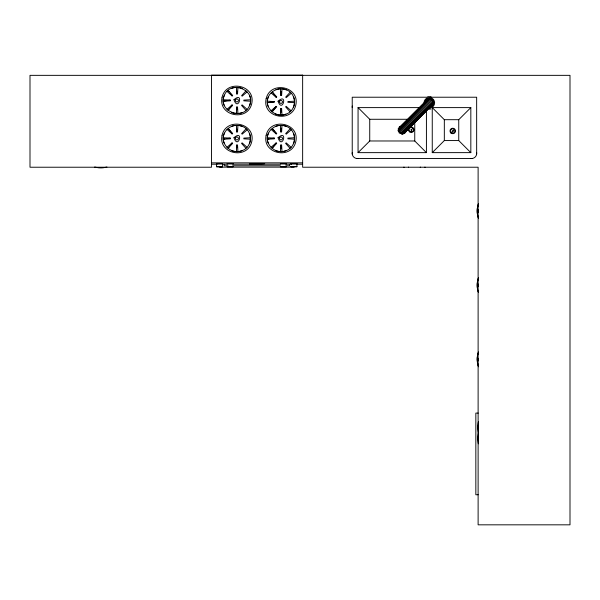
<?xml version="1.0" encoding="UTF-8"?>
<svg xmlns="http://www.w3.org/2000/svg" width="600" height="600" viewBox="0 0 600 600"><rect width="100%" height="100%" fill="white"/><g stroke="black" fill="none" stroke-linecap="round" stroke-linejoin="round"><path stroke-width="0.9" d="M425.107 102.81C424.245 97.47 434.062 96.915 433.732 102.81L432.998 102.81L402.18 133.627L402.143 134.212M237.923 87.442L237.548 93.96L236.782 93.96L236.947 91.162M237.923 125.438L237.548 131.955L236.782 131.955L236.947 129.157M281.993 88.905L281.618 95.422L280.86 95.422L281.077 91.688M281.993 125.438L281.618 131.955L280.86 131.955L281.077 128.22M236.407 113.498L236.782 106.988L237.54 106.988L237.923 113.528M236.407 151.493L236.782 144.983L237.54 144.983L237.923 151.523M280.478 114.96L280.86 108.45L281.618 108.45L281.993 114.99M280.478 151.493L280.86 144.983L281.618 144.983L281.993 151.523M352.23 152.64L352.252 154.23A5.16 5.16 0 0 0 356.475 158.46L358.065 158.475M352.23 106.035L352.23 107.61M429.33 107.093L432.442 105.922L433.732 102.81M477.518 355.425L477.345 357.022A23.07 23.07 0 0 0 477.345 362.093M477.518 281.543L478.433 277.733M477.518 355.785L478.433 351.975M478.065 278.827L477.345 282.78A23.07 23.07 0 0 0 477.345 287.85L477.518 289.087M477.757 354.585L478.433 352.327M430.47 98.558L398.632 130.905C397.95 131.655 397.77 129.547 398.505 129.96L429.33 99.135L429.33 98.407M224.37 95.198C216.975 110.812 243.053 121.328 249.435 105.735C256.83 90.127 230.752 79.605 224.37 95.198A12.69 12.69 0 0 0 224.167 105.262M224.37 133.192C219.248 143.67 231.54 155.22 241.89 150.712C252.885 147.233 253.252 130.32 242.377 126.413A14.175 14.175 0 0 0 238.95 125.46C233.062 124.635 226.905 127.762 224.37 133.192A12.69 12.69 0 0 0 224.167 143.257M268.44 96.66C263.325 107.137 275.61 118.688 285.96 114.172C296.962 110.7 297.322 93.787 286.455 89.88A14.175 14.175 0 0 0 283.02 88.927C277.132 88.102 270.975 91.23 268.44 96.66A12.69 12.69 0 0 0 268.237 106.725M268.44 133.192C263.325 143.67 275.61 155.22 285.96 150.712C296.962 147.233 297.322 130.32 286.455 126.413A14.175 14.175 0 0 0 283.02 125.46C277.132 124.635 270.975 127.762 268.44 133.192A12.69 12.69 0 0 0 268.237 143.257M478.433 203.513L477.345 208.208A23.07 23.07 0 0 0 477.345 213.285L477.518 214.875M478.433 203.873L477.345 208.567A23.07 23.07 0 0 0 477.345 213.638M433.575 101.67L401.228 133.507C400.433 134.82 406.05 132.84 405.72 130.913M425.783 101.858C427.342 95.992 436.222 101.115 431.925 105.405L404.775 132.555L405.127 132.983L404.7 132.63M216.517 163.815L222.562 163.778L222.54 166.748L219.862 166.898L216.517 166.733L216.517 163.815L222.562 163.778M216.517 166.733L222.562 166.695M400.035 133.642L433.14 100.605M431.528 99L398.685 132M232.058 104.903L228.007 110.385L232.627 105.39L232.058 104.903L226.958 109.335M229.02 147.015L228.007 148.38L232.627 143.385L232.058 142.898L226.958 147.33M230.032 145.642L232.058 142.898M276.135 106.365L272.077 111.847L276.697 106.852L276.135 106.365L271.028 110.797M276.135 142.898L272.077 148.38L276.697 143.385L276.135 142.898L271.028 147.33M246.06 90.81L241.627 95.625L242.138 96.172L247.11 91.867M246.06 128.805L241.627 133.62L242.138 134.167L247.11 129.863M290.13 92.273L285.697 97.087L286.207 97.627L291.18 93.33M290.13 128.805L285.697 133.62L286.207 134.167L291.18 129.863M411.623 129.502L412.815 128.243M451.35 132.645A2.19 2.19 0 0 1 451.065 129.562A2.19 2.19 0 0 1 454.14 129.278L454.53 129.69A2.19 2.19 0 0 1 452.947 133.14L451.35 132.645L454.335 129.488M419.865 107.61L358.065 107.61L358.065 152.64L369.735 140.977L414.75 140.977L426.42 152.64L426.42 110.37M399.158 132.975L432.442 99.698M470.827 107.61L470.827 152.64L458.745 140.565L458.745 119.692L470.827 107.61L433.17 107.61M432.255 108.532L432.255 152.64L444.33 140.565L458.745 140.565M227.085 91.455L232.095 95.933L232.673 95.46L228.18 90.442L229.163 91.815M232.095 133.928L232.673 133.447L228.18 128.438L232.095 133.928L227.085 129.45M276.165 97.395L276.743 96.915L272.257 91.898L276.165 97.395L271.163 92.918M276.165 133.928L276.743 133.447L272.257 128.438L276.165 133.928L271.163 129.45M401.22 126.413C397.185 127.305 398.048 133.815 402.18 133.627M296.947 163.792L290.88 163.792L296.947 163.792L296.947 166.71L290.88 166.71L296.947 166.71M106.935 167.04L103.335 167.752A23.07 23.07 0 0 1 98.265 167.752L94.672 167.04M230.257 100.102L223.32 101.198L230.257 100.837L230.257 100.102L223.35 99.735M274.327 101.565L267.397 102.66L274.327 102.3L274.327 101.565L267.428 101.198M225.06 138.922L223.32 139.192L230.257 138.833L230.257 138.097L223.35 137.73M226.792 138.645L230.257 138.097M269.13 138.922L267.397 139.192L274.327 138.833L274.327 138.097L267.428 137.73M270.862 138.645L274.327 138.097M427.673 96.645L430.98 96.645M429.33 109.185L430.98 108.968M250.478 99.743L243.847 100.102L243.81 100.837L250.447 101.205M294.548 101.205L287.925 101.565L287.88 102.3L294.517 102.667M250.478 137.738L243.847 138.097L243.81 138.833L250.447 139.2M294.548 137.738L287.925 138.097L287.88 138.833L294.517 139.2M427.072 97.222L352.23 97.222L352.23 154.005M430.815 97.222L476.655 97.222L476.655 154.005M358.065 107.61L369.735 119.28L407.332 119.28M432.255 107.61L444.33 119.692L458.745 119.692M358.065 152.64L426.42 152.64M432.255 152.64L470.827 152.632M356.7 158.475L472.185 158.475M211.462 162.855L302.64 162.855M211.462 164.212L217.042 164.212M222.623 164.212L227.28 164.212M232.86 164.212L280.312 164.212M285.892 164.212L291.48 164.212M297.06 164.212L302.64 164.212M228.03 165.773L224.235 165.773L224.235 164.31M232.688 165.773L280.335 165.773M285.855 165.773L289.582 165.773L289.582 164.31M219.675 167.137L294.142 167.137M478.2 413.085L475.838 413.085L475.838 494.752L478.2 494.752M470.827 158.475L472.41 158.46A5.16 5.16 0 0 0 476.64 154.23L476.655 152.64M425.077 101.67L425.685 101.828M433.575 103.95L432.877 103.755L403.125 133.507L403.222 134.062L403.058 133.575M283.02 88.927L286.455 89.88M283.02 125.46L286.455 126.413M238.95 125.46L242.377 126.413M398.558 129.075L398.077 128.91L398.625 129.007L428.377 99.262L428.19 98.558M405.285 131.865L405.795 132.105L405.353 131.797M425.52 100.605L426.143 100.972M433.14 105.007L432.51 104.648L404.1 133.455M398.79 128.108L427.493 99.623L427.125 99M291.053 110.7L286.178 106.343L285.6 106.823L289.957 111.712M291.053 147.233L286.178 142.875L285.6 143.355L289.957 148.245M246.983 109.238L242.108 104.88L241.53 105.36L245.888 110.25M246.983 147.233L242.108 142.875L241.53 143.355L245.888 148.245M426.217 99.698L426.728 100.208L399.577 127.365L399.173 127.012L399.51 127.433M432.442 105.922L431.925 105.405L431.168 105.99L431.528 106.62M230.138 93.188L232.095 95.933M400.335 126.78L400.043 126.345L400.268 126.847M478.433 217.972L477.757 215.722M478.433 218.333L477.518 214.522M478.065 291.09L478.433 292.192M478.433 292.545L477.757 289.935M478.433 366.435L477.518 362.978M478.433 366.788L477.345 361.74M401.175 126.262L401.115 126.33M430.327 106.545L430.47 107.055M477.757 290.295L477.345 287.498A23.07 23.07 0 0 1 477.345 282.428M402.135 134.205L402.105 133.703M280.478 88.875L280.86 95.422M280.86 108.45L281.07 112.177M280.478 125.415L280.86 131.955M280.86 144.983L281.07 148.71M236.407 87.42L236.782 93.96M236.782 106.988L236.947 109.785M236.407 125.415L236.782 131.955M236.782 144.983L236.947 147.78M478.395 426.465L478.395 421.89A28.223 27.855 -90 0 0 478.395 432.855A28.223 27.855 90 0 0 478.395 443.82L478.395 439.252M478.395 428.287L478.395 437.423M444.33 119.692L444.33 140.565M424.95 167.062L424.95 167.61M420.322 167.062L420.322 167.61M414.75 122.895L414.75 140.977M408.562 167.062L408.562 167.61M403.935 167.062L403.935 167.61M369.735 119.28L369.735 140.977M424.043 102.81A5.287 5.287 0 0 1 429.33 97.523A5.287 5.287 0 0 1 434.618 102.81A5.287 5.287 0 0 1 429.33 108.097M478.537 431.04A28.223 27.855 -90 0 1 478.537 423.705M478.537 442.005A28.223 27.855 -90 0 1 478.537 434.67M275.985 126.218A14.175 14.175 0 0 1 279.45 125.392M293.707 133.665A12.69 12.69 0 0 1 293.505 143.73M285.96 150.705A14.175 14.175 0 0 1 275.498 150.517M231.915 126.218A14.175 14.175 0 0 1 235.38 125.392M249.638 133.665A12.69 12.69 0 0 1 249.435 143.73M241.89 150.705A14.175 14.175 0 0 1 231.42 150.517M231.915 88.222A14.175 14.175 0 0 1 242.377 88.418M249.638 95.67A12.69 12.69 0 0 1 249.435 105.735M241.89 112.718A14.175 14.175 0 0 1 231.42 112.523M275.985 89.685A14.175 14.175 0 0 1 279.45 88.86M293.707 97.132A12.69 12.69 0 0 1 293.505 107.198M285.96 114.172A14.175 14.175 0 0 1 275.498 113.977M478.44 360.825A23.775 23.775 0 0 1 478.44 358.29M478.44 212.37A23.775 23.775 0 0 1 478.44 209.835M477.24 360.472A23.07 23.07 0 0 1 477.345 356.67M478.44 286.582A23.775 23.775 0 0 1 478.44 284.048M411.3 129.885L411.158 129.54L411.3 129.885M452.82 131.13L452.64 130.808L452.857 131.115M411.285 130.282L411.308 130.657L411.278 130.282M452.805 131.528L452.835 131.903L452.798 131.528M222.075 97.26C217.808 116.025 247.538 122.085 251.73 103.672C255.99 84.915 226.267 78.855 222.075 97.26M222.075 135.255C217.808 154.02 247.538 160.08 251.73 141.667C255.99 122.903 226.267 116.85 222.075 135.255M266.145 98.722C261.877 117.488 291.608 123.54 295.8 105.135C300.067 86.37 270.337 80.317 266.145 98.722M266.145 135.255C261.877 154.02 291.608 160.08 295.8 141.667C300.067 122.903 270.337 116.85 266.145 135.255M233.962 99.712C238.215 112.41 244.208 90.758 233.962 99.712M233.962 137.708C238.215 150.405 244.208 128.752 233.962 137.708M278.04 101.175C282.285 113.873 288.278 92.22 278.04 101.175M278.04 137.708C282.285 150.405 288.278 128.752 278.04 137.708M235.583 99.735L235.433 100.087A1.41 1.41 0 0 0 235.583 101.198L236.505 101.88A1.575 1.575 0 0 0 237.66 101.738L238.373 100.845A1.41 1.41 0 0 0 238.215 99.735L237.66 99.203A1.567 1.567 0 0 0 236.145 99.203L235.583 99.735M235.583 137.73L235.433 138.083A1.41 1.41 0 0 0 235.583 139.192L236.505 139.875A1.575 1.575 0 0 0 237.66 139.725L238.373 138.84A1.41 1.41 0 0 0 238.215 137.73L237.66 137.197A1.567 1.567 0 0 0 236.145 137.197L235.583 137.73M279.66 101.198L279.502 101.55A1.41 1.41 0 0 0 279.66 102.66L280.582 103.343A1.575 1.575 0 0 0 281.73 103.192L282.442 102.308A1.41 1.41 0 0 0 282.293 101.198L281.73 100.665A1.567 1.567 0 0 0 280.215 100.665L279.66 101.198M279.66 137.73L279.502 138.083A1.41 1.41 0 0 0 279.66 139.192L280.582 139.875A1.575 1.575 0 0 0 281.73 139.725L282.442 138.84A1.41 1.41 0 0 0 282.293 137.73L281.73 137.197A1.567 1.567 0 0 0 280.215 137.197L279.66 137.73M227.175 163.77L233.205 163.778L227.175 163.77M227.175 166.688L233.205 166.695L227.175 166.688M280.365 163.77L286.395 163.778L280.365 163.77M280.365 166.688L286.395 166.695L280.365 166.688M302.64 75.172L211.462 75.172L211.493 167.227L30 167.227L30 75.345L570 75.345L570 524.827L478.118 524.827L478.118 167.227L302.64 167.227L302.64 75.172M264.653 163.657L249.45 163.988L264.653 163.657M411.428 131.895L409.822 131.4A2.19 2.19 0 0 1 409.537 128.317A2.19 2.19 0 0 1 412.62 128.032L413.01 128.453A2.19 2.19 0 0 1 411.428 131.895M409.478 131.82A2.737 2.737 0 0 0 413.918 130.178A2.737 2.737 0 0 0 410.272 127.148A2.737 2.737 0 0 0 409.478 131.82M450.998 133.065A2.737 2.737 0 0 0 455.445 131.415A2.737 2.737 0 0 0 451.793 128.392A2.737 2.737 0 0 0 450.998 133.065"/></g></svg>
